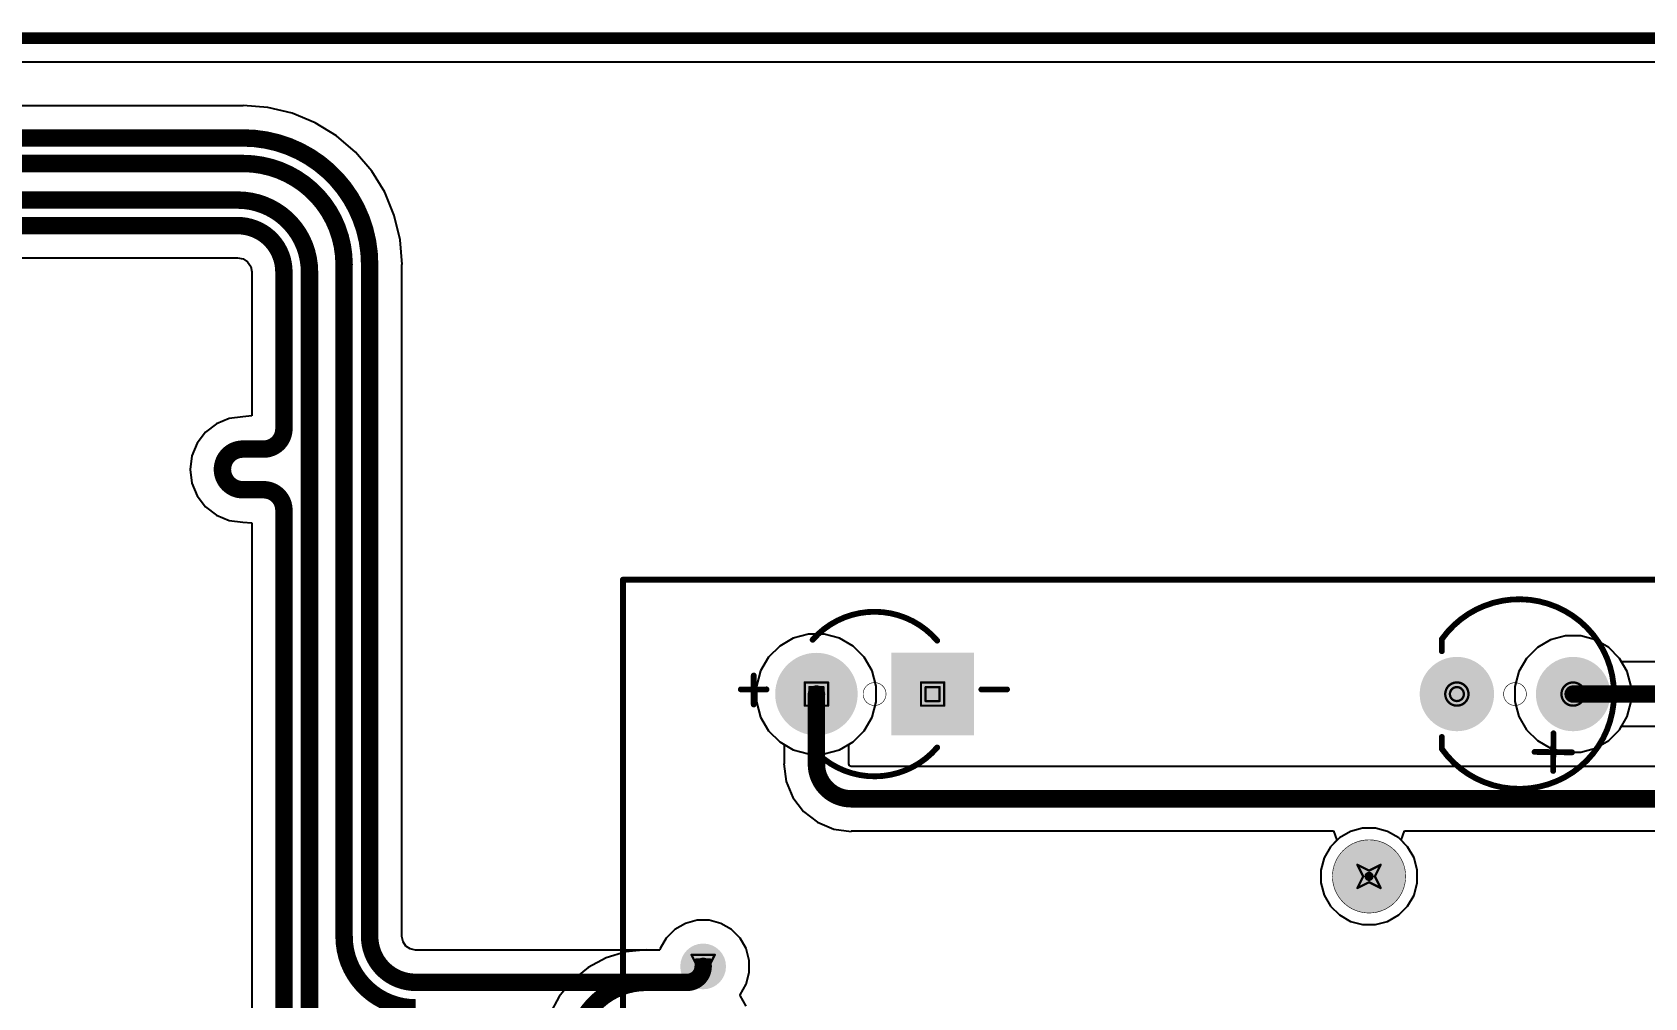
# Model space of a CAD drawing. Header units: inches. Extents: x 0 to 11.4, y 0 to 6.8.
# Drawn here: x 3.749 to 5.136, y 3.111 to 3.942 of the extents above; entities that cross this region are included whole.
import ezdxf

# ---------------------------------------------------------------- set-up
doc = ezdxf.new("R2010")
doc.units = ezdxf.units.IN
doc.header["$MEASUREMENT"] = 0
for name, color, linetype in [('Board Outline', 216, 'Continuous'), ('Bottom Layer', 5, 'Continuous'), ('Bottom Solder', 6, 'Continuous'), ('Dimension', 6, 'Continuous'), ('Drill Drawing', 1, 'Continuous'), ('Multi-Layer', 9, 'Continuous'), ('Pad Holes', 156, 'Continuous'), ('Top Layer', 1, 'Continuous'), ('Top Overlay', 2, 'Continuous'), ('Top Solder', 216, 'Continuous'), ('Via Holes', 16, 'Continuous')]:
    doc.layers.add(name, color=color, linetype=linetype)
doc.styles.add('Arial', font='', dxfattribs={"height": 0.2})
doc.styles.get('Arial').set_extended_font_data('Arial')

# ---------------------------------------------------------------- blocks, each defined once
blk = doc.blocks.new('TH_LED_Y______3MM_51')
at = {"layer": 'Bottom Layer'}
h = blk.add_hatch(color=5, dxfattribs=at)
edge = h.paths.add_edge_path()
edge.add_arc((-0.05, 0), 0.03, 0, 360)
h = blk.add_hatch(color=5, dxfattribs=at)
edge = h.paths.add_edge_path()
edge.add_arc((0.05, 0), 0.03, 0, 360)
at = {"layer": 'Bottom Solder'}
h = blk.add_hatch(color=6, dxfattribs=at)
edge = h.paths.add_edge_path()
edge.add_arc((-0.05, 0), 0.032, 0, 360)
h = blk.add_hatch(color=6, dxfattribs=at)
edge = h.paths.add_edge_path()
edge.add_arc((0.05, 0), 0.032, 0, 360)
at = {"layer": 'Multi-Layer'}
h = blk.add_hatch(color=9, dxfattribs=at)
edge = h.paths.add_edge_path()
edge.add_arc((-0.05, 0), 0.03, 0, 360)
h = blk.add_hatch(color=9, dxfattribs=at)
edge = h.paths.add_edge_path()
edge.add_arc((0.05, 0), 0.03, 0, 360)
at = {"layer": 'Pad Holes'}
h = blk.add_hatch(color=7, dxfattribs=at)
edge = h.paths.add_edge_path()
edge.add_arc((-0.05, 0), 0.0177, 0, 360)
h = blk.add_hatch(color=7, dxfattribs=at)
edge = h.paths.add_edge_path()
edge.add_arc((0.05, 0), 0.0177, 0, 360)
at = {"layer": 'Top Layer'}
h = blk.add_hatch(color=1, dxfattribs=at)
edge = h.paths.add_edge_path()
edge.add_arc((-0.05, 0), 0.03, 0, 360)
h = blk.add_hatch(color=1, dxfattribs=at)
edge = h.paths.add_edge_path()
edge.add_arc((0.05, 0), 0.03, 0, 360)
at = {"layer": 'Top Solder'}
h = blk.add_hatch(color=216, dxfattribs=at)
edge = h.paths.add_edge_path()
edge.add_arc((-0.05, 0), 0.032, 0, 360)
h = blk.add_hatch(color=216, dxfattribs=at)
edge = h.paths.add_edge_path()
edge.add_arc((0.05, 0), 0.032, 0, 360)
at = {"layer": 'Top Overlay', "const_width": 0.005}
blk.add_lwpolyline([(0.063, -0.0472, -3.140746), (0.063, 0.0472)], format="xyb", dxfattribs=at)
for points in [[(-0.0328, 0.0662), (-0.0332, 0.0338)], [(-0.0168, 0.0498), (-0.0492, 0.0502)], [(0.063, 0.0472), (0.063, 0.0369)], [(0.063, -0.0369), (0.063, -0.0472)]]:
    blk.add_lwpolyline(points, dxfattribs=at)
at = {"layer": 'Top Overlay', "const_width": 0.0025}
for points in [[(-0.0341, 0.0662, 1), (-0.0316, 0.0662, 1)], [(-0.0504, 0.0502, 1), (-0.0479, 0.0502, 1)], [(-0.0181, 0.0498, 1), (-0.0156, 0.0498, 1)], [(0.0617, 0.0472, 1), (0.0642, 0.0472, 1)], [(0.0617, 0.0472, 1), (0.0642, 0.0472, 1)], [(-0.0344, 0.0338, 1), (-0.0319, 0.0338, 1)], [(0.0617, 0.0369, 1), (0.0642, 0.0369, 1)], [(0.0617, -0.0369, 1), (0.0642, -0.0369, 1)], [(0.0617, -0.0472, 1), (0.0642, -0.0472, 1)], [(0.0617, -0.0472, 1), (0.0642, -0.0472, 1)]]:
    blk.add_lwpolyline(points, format="xyb", close=True, dxfattribs=at)
blk = doc.blocks.new('TH_LED_3____52')
at = {"layer": 'Bottom Layer'}
blk.add_hatch(color=5, dxfattribs=at).paths.add_polyline_path([(-0.0815, 0.0315), (-0.0185, 0.0315), (-0.0185, -0.0315), (-0.0815, -0.0315)])
h = blk.add_hatch(color=5, dxfattribs=at)
edge = h.paths.add_edge_path()
edge.add_arc((0.05, 0), 0.0315, 0, 360)
at = {"layer": 'Bottom Solder'}
blk.add_hatch(color=6, dxfattribs=at).paths.add_polyline_path([(-0.0855, 0.0355), (-0.0145, 0.0355), (-0.0145, -0.0355), (-0.0855, -0.0355)])
h = blk.add_hatch(color=6, dxfattribs=at)
edge = h.paths.add_edge_path()
edge.add_arc((0.05, 0), 0.0355, 0, 360)
at = {"layer": 'Multi-Layer'}
blk.add_hatch(color=9, dxfattribs=at).paths.add_polyline_path([(-0.0815, 0.0315), (-0.0185, 0.0315), (-0.0185, -0.0315), (-0.0815, -0.0315)])
h = blk.add_hatch(color=9, dxfattribs=at)
edge = h.paths.add_edge_path()
edge.add_arc((0.05, 0), 0.0315, 0, 360)
at = {"layer": 'Pad Holes'}
h = blk.add_hatch(color=7, dxfattribs=at)
edge = h.paths.add_edge_path()
edge.add_arc((-0.05, 0), 0.0177, 0, 360)
h = blk.add_hatch(color=7, dxfattribs=at)
edge = h.paths.add_edge_path()
edge.add_arc((0.05, 0), 0.0177, 0, 360)
at = {"layer": 'Top Layer'}
blk.add_hatch(color=1, dxfattribs=at).paths.add_polyline_path([(-0.0815, 0.0315), (-0.0185, 0.0315), (-0.0185, -0.0315), (-0.0815, -0.0315)])
h = blk.add_hatch(color=1, dxfattribs=at)
edge = h.paths.add_edge_path()
edge.add_arc((0.05, 0), 0.0315, 0, 360)
at = {"layer": 'Top Solder'}
blk.add_hatch(color=216, dxfattribs=at).paths.add_polyline_path([(-0.0855, 0.0355), (-0.0145, 0.0355), (-0.0145, -0.0355), (-0.0855, -0.0355)])
h = blk.add_hatch(color=216, dxfattribs=at)
edge = h.paths.add_edge_path()
edge.add_arc((0.05, 0), 0.0355, 0, 360)
at = {"layer": 'Top Overlay', "const_width": 0.005}
for points in [[(-0.0539, 0.046, -0.457336), (0.0533, 0.0467)], [(0.0533, -0.0467, -0.457336), (-0.0539, -0.046)]]:
    blk.add_lwpolyline(points, format="xyb", dxfattribs=at)
at = {"layer": 'Top Overlay', "const_width": 0.0025}
for points in [[(-0.0552, 0.046, 1), (-0.0527, 0.046, 1)], [(0.052, 0.0467, 1), (0.0545, 0.0467, 1)], [(0.1027, 0.009, 1), (0.1052, 0.009, 1)], [(-0.1153, -0.004, 1), (-0.1128, -0.004, 1)], [(-0.0932, -0.004, 1), (-0.0907, -0.004, 1)], [(0.0917, -0.004, 1), (0.0943, -0.004, 1)], [(0.1027, -0.016, 1), (0.1052, -0.016, 1)], [(0.1138, -0.004, 1), (0.1163, -0.004, 1)], [(-0.0552, -0.046, 1), (-0.0527, -0.046, 1)], [(0.052, -0.0467, 1), (0.0545, -0.0467, 1)]]:
    blk.add_lwpolyline(points, format="xyb", close=True, dxfattribs=at)
at = {"layer": 'Top Overlay', "const_width": 0.005}
for points in [[(0.104, 0.009), (0.104, -0.016)], [(-0.092, -0.004), (-0.114, -0.004)], [(0.115, -0.004), (0.093, -0.004)]]:
    blk.add_lwpolyline(points, dxfattribs=at)
blk = doc.blocks.new('NE8FBV_C5_LED_56')
at = {"layer": 'Bottom Layer'}
h = blk.add_hatch(color=5, dxfattribs=at)
edge = h.paths.add_edge_path()
edge.add_arc((-0.1128, -0.0535), 0.0257, 0, 360)
h = blk.add_hatch(color=5, dxfattribs=at)
edge = h.paths.add_edge_path()
edge.add_arc((-0.0128, -0.0535), 0.0257, 0, 360)
h = blk.add_hatch(color=5, dxfattribs=at)
edge = h.paths.add_edge_path()
edge.add_arc((0.0872, -0.0535), 0.0257, 0, 360)
h = blk.add_hatch(color=5, dxfattribs=at)
edge = h.paths.add_edge_path()
edge.add_arc((0.1872, -0.0535), 0.0257, 0, 360)
h = blk.add_hatch(color=5, dxfattribs=at)
edge = h.paths.add_edge_path()
edge.add_arc((-0.2878, -0.1035), 0.0354, 0, 360)
blk.add_hatch(color=5, dxfattribs=at).paths.add_polyline_path([(-0.1885, -0.1278), (-0.137, -0.1278), (-0.137, -0.1793), (-0.1885, -0.1793)])
h = blk.add_hatch(color=5, dxfattribs=at)
edge = h.paths.add_edge_path()
edge.add_arc((-0.0628, -0.1535), 0.0257, 0, 360)
h = blk.add_hatch(color=5, dxfattribs=at)
edge = h.paths.add_edge_path()
edge.add_arc((0.0372, -0.1535), 0.0257, 0, 360)
h = blk.add_hatch(color=5, dxfattribs=at)
edge = h.paths.add_edge_path()
edge.add_arc((0.1372, -0.1535), 0.0257, 0, 360)
at = {"layer": 'Bottom Solder'}
h = blk.add_hatch(color=6, dxfattribs=at)
edge = h.paths.add_edge_path()
edge.add_arc((0.1622, 0.2965), 0.004, 0, 360)
h = blk.add_hatch(color=6, dxfattribs=at)
edge = h.paths.add_edge_path()
edge.add_arc((-0.1128, -0.0535), 0.0297, 0, 360)
h = blk.add_hatch(color=6, dxfattribs=at)
edge = h.paths.add_edge_path()
edge.add_arc((-0.0128, -0.0535), 0.0297, 0, 360)
h = blk.add_hatch(color=6, dxfattribs=at)
edge = h.paths.add_edge_path()
edge.add_arc((0.0872, -0.0535), 0.0297, 0, 360)
h = blk.add_hatch(color=6, dxfattribs=at)
edge = h.paths.add_edge_path()
edge.add_arc((0.1872, -0.0535), 0.0297, 0, 360)
h = blk.add_hatch(color=6, dxfattribs=at)
edge = h.paths.add_edge_path()
edge.add_arc((-0.2878, -0.1035), 0.0394, 0, 360)
blk.add_hatch(color=6, dxfattribs=at).paths.add_polyline_path([(-0.1925, -0.1238), (-0.133, -0.1238), (-0.133, -0.1833), (-0.1925, -0.1833)])
h = blk.add_hatch(color=6, dxfattribs=at)
edge = h.paths.add_edge_path()
edge.add_arc((-0.0628, -0.1535), 0.0297, 0, 360)
h = blk.add_hatch(color=6, dxfattribs=at)
edge = h.paths.add_edge_path()
edge.add_arc((0.0372, -0.1535), 0.0297, 0, 360)
h = blk.add_hatch(color=6, dxfattribs=at)
edge = h.paths.add_edge_path()
edge.add_arc((0.1372, -0.1535), 0.0297, 0, 360)
h = blk.add_hatch(color=6, dxfattribs=at)
edge = h.paths.add_edge_path()
edge.add_arc((-0.0878, -0.4535), 0.004, 0, 360)
at = {"layer": 'Multi-Layer'}
h = blk.add_hatch(color=9, dxfattribs=at)
edge = h.paths.add_edge_path()
edge.add_arc((-0.1128, -0.0535), 0.0257, 0, 360)
h = blk.add_hatch(color=9, dxfattribs=at)
edge = h.paths.add_edge_path()
edge.add_arc((-0.0128, -0.0535), 0.0257, 0, 360)
h = blk.add_hatch(color=9, dxfattribs=at)
edge = h.paths.add_edge_path()
edge.add_arc((0.0872, -0.0535), 0.0257, 0, 360)
h = blk.add_hatch(color=9, dxfattribs=at)
edge = h.paths.add_edge_path()
edge.add_arc((0.1872, -0.0535), 0.0257, 0, 360)
h = blk.add_hatch(color=9, dxfattribs=at)
edge = h.paths.add_edge_path()
edge.add_arc((-0.2878, -0.1035), 0.0354, 0, 360)
blk.add_hatch(color=9, dxfattribs=at).paths.add_polyline_path([(-0.1885, -0.1278), (-0.137, -0.1278), (-0.137, -0.1793), (-0.1885, -0.1793)])
h = blk.add_hatch(color=9, dxfattribs=at)
edge = h.paths.add_edge_path()
edge.add_arc((-0.0628, -0.1535), 0.0257, 0, 360)
h = blk.add_hatch(color=9, dxfattribs=at)
edge = h.paths.add_edge_path()
edge.add_arc((0.0372, -0.1535), 0.0257, 0, 360)
h = blk.add_hatch(color=9, dxfattribs=at)
edge = h.paths.add_edge_path()
edge.add_arc((0.1372, -0.1535), 0.0257, 0, 360)
at = {"layer": 'Pad Holes'}
h = blk.add_hatch(color=7, dxfattribs=at)
edge = h.paths.add_edge_path()
edge.add_arc((0.1622, 0.2965), 0.0315, 0, 360)
h = blk.add_hatch(color=7, dxfattribs=at)
edge = h.paths.add_edge_path()
edge.add_arc((-0.1128, -0.0535), 0.0157, 0, 360)
h = blk.add_hatch(color=7, dxfattribs=at)
edge = h.paths.add_edge_path()
edge.add_arc((-0.0128, -0.0535), 0.0157, 0, 360)
h = blk.add_hatch(color=7, dxfattribs=at)
edge = h.paths.add_edge_path()
edge.add_arc((0.0872, -0.0535), 0.0157, 0, 360)
h = blk.add_hatch(color=7, dxfattribs=at)
edge = h.paths.add_edge_path()
edge.add_arc((0.1872, -0.0535), 0.0157, 0, 360)
h = blk.add_hatch(color=7, dxfattribs=at)
edge = h.paths.add_edge_path()
edge.add_arc((-0.2878, -0.1035), 0.0236, 0, 360)
h = blk.add_hatch(color=7, dxfattribs=at)
edge = h.paths.add_edge_path()
edge.add_arc((-0.1628, -0.1535), 0.0157, 0, 360)
h = blk.add_hatch(color=7, dxfattribs=at)
edge = h.paths.add_edge_path()
edge.add_arc((-0.0628, -0.1535), 0.0157, 0, 360)
h = blk.add_hatch(color=7, dxfattribs=at)
edge = h.paths.add_edge_path()
edge.add_arc((0.0372, -0.1535), 0.0157, 0, 360)
h = blk.add_hatch(color=7, dxfattribs=at)
edge = h.paths.add_edge_path()
edge.add_arc((0.1372, -0.1535), 0.0157, 0, 360)
h = blk.add_hatch(color=7, dxfattribs=at)
edge = h.paths.add_edge_path()
edge.add_arc((-0.0878, -0.4535), 0.0315, 0, 360)
at = {"layer": 'Top Layer'}
h = blk.add_hatch(color=1, dxfattribs=at)
edge = h.paths.add_edge_path()
edge.add_arc((-0.1128, -0.0535), 0.0257, 0, 360)
h = blk.add_hatch(color=1, dxfattribs=at)
edge = h.paths.add_edge_path()
edge.add_arc((-0.0128, -0.0535), 0.0257, 0, 360)
h = blk.add_hatch(color=1, dxfattribs=at)
edge = h.paths.add_edge_path()
edge.add_arc((0.0872, -0.0535), 0.0257, 0, 360)
h = blk.add_hatch(color=1, dxfattribs=at)
edge = h.paths.add_edge_path()
edge.add_arc((0.1872, -0.0535), 0.0257, 0, 360)
h = blk.add_hatch(color=1, dxfattribs=at)
edge = h.paths.add_edge_path()
edge.add_arc((-0.2878, -0.1035), 0.0354, 0, 360)
blk.add_hatch(color=1, dxfattribs=at).paths.add_polyline_path([(-0.1885, -0.1278), (-0.137, -0.1278), (-0.137, -0.1793), (-0.1885, -0.1793)])
h = blk.add_hatch(color=1, dxfattribs=at)
edge = h.paths.add_edge_path()
edge.add_arc((-0.0628, -0.1535), 0.0257, 0, 360)
h = blk.add_hatch(color=1, dxfattribs=at)
edge = h.paths.add_edge_path()
edge.add_arc((0.0372, -0.1535), 0.0257, 0, 360)
h = blk.add_hatch(color=1, dxfattribs=at)
edge = h.paths.add_edge_path()
edge.add_arc((0.1372, -0.1535), 0.0257, 0, 360)
at = {"layer": 'Top Solder'}
h = blk.add_hatch(color=216, dxfattribs=at)
edge = h.paths.add_edge_path()
edge.add_arc((0.1622, 0.2965), 0.004, 0, 360)
h = blk.add_hatch(color=216, dxfattribs=at)
edge = h.paths.add_edge_path()
edge.add_arc((-0.1128, -0.0535), 0.0297, 0, 360)
h = blk.add_hatch(color=216, dxfattribs=at)
edge = h.paths.add_edge_path()
edge.add_arc((-0.0128, -0.0535), 0.0297, 0, 360)
h = blk.add_hatch(color=216, dxfattribs=at)
edge = h.paths.add_edge_path()
edge.add_arc((0.0872, -0.0535), 0.0297, 0, 360)
h = blk.add_hatch(color=216, dxfattribs=at)
edge = h.paths.add_edge_path()
edge.add_arc((0.1872, -0.0535), 0.0297, 0, 360)
h = blk.add_hatch(color=216, dxfattribs=at)
edge = h.paths.add_edge_path()
edge.add_arc((-0.2878, -0.1035), 0.0394, 0, 360)
blk.add_hatch(color=216, dxfattribs=at).paths.add_polyline_path([(-0.1925, -0.1238), (-0.133, -0.1238), (-0.133, -0.1833), (-0.1925, -0.1833)])
h = blk.add_hatch(color=216, dxfattribs=at)
edge = h.paths.add_edge_path()
edge.add_arc((-0.0628, -0.1535), 0.0297, 0, 360)
h = blk.add_hatch(color=216, dxfattribs=at)
edge = h.paths.add_edge_path()
edge.add_arc((0.0372, -0.1535), 0.0297, 0, 360)
h = blk.add_hatch(color=216, dxfattribs=at)
edge = h.paths.add_edge_path()
edge.add_arc((0.1372, -0.1535), 0.0297, 0, 360)
h = blk.add_hatch(color=216, dxfattribs=at)
edge = h.paths.add_edge_path()
edge.add_arc((-0.0878, -0.4535), 0.004, 0, 360)
at = {"layer": 'Top Overlay', "const_width": 0.005}
for points in [[(-0.4799, 0.552), (0.5083, 0.552)], [(-0.4799, -0.6547), (-0.4799, 0.552)], [(0.5083, -0.6547), (0.5083, 0.552)], [(-0.4799, -0.6547), (0.5083, -0.6547)]]:
    blk.add_lwpolyline(points, dxfattribs=at)
at = {"layer": 'Top Overlay', "const_width": 0.0025}
for points in [[(-0.4812, 0.552, 1), (-0.4787, 0.552, 1)], [(-0.4812, 0.552, 1), (-0.4787, 0.552, 1)], [(0.507, 0.552, 1), (0.5095, 0.552, 1)], [(0.507, 0.552, 1), (0.5095, 0.552, 1)], [(-0.4812, -0.6547, 1), (-0.4787, -0.6547, 1)], [(-0.4812, -0.6547, 1), (-0.4787, -0.6547, 1)], [(0.507, -0.6547, 1), (0.5095, -0.6547, 1)], [(0.507, -0.6547, 1), (0.5095, -0.6547, 1)]]:
    blk.add_lwpolyline(points, format="xyb", close=True, dxfattribs=at)
at = {"layer": 'Top Overlay', "style": 'Arial'}
blk.add_text('1', height=0.06, dxfattribs=at).set_placement((-0.1768, -0.2338))

msp = doc.modelspace()

# ---------------------------------------------------------------- hatches: boundary and pattern name
at = {"layer": 'Bottom Layer'}
h = msp.add_hatch(color=5, dxfattribs=at)
edge = h.paths.add_edge_path()
edge.add_arc((4.3261, 3.1377), 0.0197, 0, 360)
at = {"layer": 'Top Layer'}
h = msp.add_hatch(color=1, dxfattribs=at)
edge = h.paths.add_edge_path()
edge.add_arc((4.3261, 3.1377), 0.0197, 0, 360)
at = {"layer": 'Via Holes'}
h = msp.add_hatch(color=7, dxfattribs=at)
edge = h.paths.add_edge_path()
edge.add_arc((4.3261, 3.1377), 0.0118, 0, 360)

# ---------------------------------------------------------------- linework, layer by layer
at = {"layer": 'Board Outline', "const_width": 0.01}
msp.add_lwpolyline([(0, 3.937), (5.7193, 3.937)], dxfattribs=at)
at = {"layer": 'Bottom Layer'}
for p, q in [((0.0204, 3.9166), (5.6989, 3.9166)), ((4.4037, 3.4202), (4.392, 3.4135)), ((4.4168, 3.4237), (4.4037, 3.4202)), ((4.4304, 3.4237), (4.4168, 3.4237)), ((4.4435, 3.4202), (4.4304, 3.4237)), ((4.4552, 3.4135), (4.4435, 3.4202)), ((5.0555, 3.4188), (5.0441, 3.4123)), ((5.0682, 3.4222), (5.0555, 3.4188)), ((5.0814, 3.4222), (5.0682, 3.4222)), ((5.0941, 3.4188), (5.0814, 3.4222)), ((5.1055, 3.4123), (5.0941, 3.4188)), ((4.3824, 3.4039), (4.3756, 3.3921)), ((4.392, 3.4135), (4.3824, 3.4039)), ((4.4648, 3.4039), (4.4552, 3.4135)), ((4.4716, 3.3921), (4.4648, 3.4039)), ((5.0348, 3.4029), (5.0282, 3.3915)), ((5.0441, 3.4123), (5.0348, 3.4029)), ((5.1148, 3.4029), (5.1055, 3.4123)), ((5.1214, 3.3915), (5.1148, 3.4029)), ((4.3756, 3.3921), (4.3721, 3.379)), ((4.4751, 3.379), (4.4716, 3.3921)), ((5.0282, 3.3915), (5.0248, 3.3788)), ((5.1248, 3.3788), (5.1214, 3.3915)), ((4.3721, 3.379), (4.3721, 3.3655)), ((4.4751, 3.3655), (4.4751, 3.379)), ((5.0248, 3.3788), (5.0248, 3.3657)), ((5.1248, 3.3657), (5.1248, 3.3788)), ((4.3721, 3.3655), (4.3756, 3.3524)), ((4.4716, 3.3524), (4.4751, 3.3655)), ((5.0248, 3.3657), (5.0282, 3.3529)), ((5.1214, 3.3529), (5.1248, 3.3657)), ((4.3756, 3.3524), (4.3824, 3.3406)), ((4.4648, 3.3406), (4.4716, 3.3524)), ((5.0282, 3.3529), (5.0348, 3.3415)), ((5.1148, 3.3415), (5.1214, 3.3529)), ((4.3824, 3.3406), (4.392, 3.331)), ((4.392, 3.331), (4.4037, 3.3243)), ((4.4435, 3.3243), (4.4552, 3.331)), ((4.4552, 3.331), (4.4648, 3.3406)), ((5.0348, 3.3415), (5.0441, 3.3322)), ((5.0441, 3.3322), (5.0555, 3.3257)), ((5.0941, 3.3257), (5.1055, 3.3322)), ((5.1055, 3.3322), (5.1148, 3.3415)), ((4.4037, 3.3243), (4.4168, 3.3207)), ((4.4168, 3.3207), (4.4304, 3.3207)), ((4.4304, 3.3207), (4.4435, 3.3243)), ((5.0555, 3.3257), (5.0682, 3.3222)), ((5.0682, 3.3222), (5.0814, 3.3222)), ((5.0814, 3.3222), (5.0941, 3.3257)), ((4.8737, 3.2484), (4.866, 3.2406)), ((4.8832, 3.2538), (4.8737, 3.2484)), ((4.8937, 3.2567), (4.8832, 3.2538)), ((4.9047, 3.2567), (4.8937, 3.2567)), ((4.9152, 3.2538), (4.9047, 3.2567)), ((4.9247, 3.2484), (4.9152, 3.2538)), ((4.9324, 3.2406), (4.9247, 3.2484)), ((4.866, 3.2406), (4.8605, 3.2312)), ((4.9379, 3.2312), (4.9324, 3.2406)), ((4.8605, 3.2312), (4.8577, 3.2206)), ((4.8577, 3.2206), (4.8577, 3.2097)), ((4.9407, 3.2206), (4.9379, 3.2312)), ((4.9407, 3.2097), (4.9407, 3.2206)), ((4.8577, 3.2097), (4.8605, 3.1991)), ((4.9379, 3.1991), (4.9407, 3.2097)), ((4.8605, 3.1991), (4.866, 3.1897)), ((4.9324, 3.1897), (4.9379, 3.1991)), ((4.866, 3.1897), (4.8737, 3.182)), ((4.8737, 3.182), (4.8832, 3.1765)), ((4.9152, 3.1765), (4.9247, 3.182)), ((4.9247, 3.182), (4.9324, 3.1897)), ((4.3017, 3.1694), (4.2943, 3.1621)), ((4.3108, 3.1747), (4.3017, 3.1694)), ((4.3209, 3.1774), (4.3108, 3.1747)), ((4.3313, 3.1774), (4.3209, 3.1774)), ((4.3414, 3.1747), (4.3313, 3.1774)), ((4.3505, 3.1694), (4.3414, 3.1747)), ((4.3579, 3.1621), (4.3505, 3.1694)), ((4.8832, 3.1765), (4.8937, 3.1737)), ((4.8937, 3.1737), (4.9047, 3.1737)), ((4.9047, 3.1737), (4.9152, 3.1765)), ((4.2771, 3.1519), (4.2595, 3.1502)), ((4.2771, 3.1517), (4.2771, 3.1519)), ((4.2888, 3.1517), (4.2771, 3.1517)), ((4.2891, 3.153), (4.2888, 3.1517)), ((4.2943, 3.1621), (4.2891, 3.153)), ((4.3631, 3.153), (4.3579, 3.1621)), ((4.3658, 3.1429), (4.3631, 3.153)), ((4.2271, 3.1368), (4.2135, 3.1256)), ((4.2427, 3.1451), (4.2271, 3.1368)), ((4.2595, 3.1502), (4.2427, 3.1451)), ((4.3658, 3.1325), (4.3658, 3.1429)), ((4.2135, 3.1256), (4.2023, 3.1119)), ((4.3631, 3.1224), (4.3658, 3.1325)), ((4.2023, 3.1119), (4.1939, 3.0964)), ((4.3575, 3.113), (4.3579, 3.1133)), ((4.3579, 3.1127), (4.3575, 3.113)), ((4.3579, 3.1133), (4.3631, 3.1224)), ((4.3631, 3.1036), (4.3579, 3.1127))]:
    msp.add_line(p, q, dxfattribs=at)
at = {"layer": 'Bottom Layer', "const_width": 0.015}
for points in [[(4.3261, 3.1377, -0.414214), (4.3124, 3.124)], [(4.215, 3.0619, -0.414214), (4.2771, 3.124)]]:
    msp.add_lwpolyline(points, format="xyb", dxfattribs=at)
at = {"layer": 'Bottom Layer', "const_width": 0.0075}
for points in [[(4.3224, 3.1377, 1), (4.3299, 3.1377, 1)], [(4.2734, 3.124, 1), (4.2809, 3.124, 1)], [(4.2734, 3.124, 1), (4.2809, 3.124, 1)], [(4.3087, 3.124, 1), (4.3162, 3.124, 1)], [(4.3087, 3.124, 1), (4.3162, 3.124, 1)]]:
    msp.add_lwpolyline(points, format="xyb", close=True, dxfattribs=at)
at = {"layer": 'Bottom Layer', "const_width": 0.015}
msp.add_lwpolyline([(4.2771, 3.124), (4.3124, 3.124)], dxfattribs=at)
at = {"layer": 'Dimension', "const_width": 0.0005}
msp.add_lwpolyline([(0, 3.937), (5.7193, 3.937)], dxfattribs=at)
at = {"layer": 'Dimension'}
for points, const_width in [([(4.4835, 3.3722, 1), (4.4638, 3.3722, 1)], 0.0005), ([(4.4637, 3.3722, 1), (4.4639, 3.3722, 1)], 0.00025), ([(4.4833, 3.3722, 1), (4.4836, 3.3722, 1)], 0.00025), ([(5.0346, 3.3722, 1), (5.015, 3.3722, 1)], 0.0005), ([(5.0148, 3.3722, 1), (5.0151, 3.3722, 1)], 0.00025), ([(5.0345, 3.3722, 1), (5.0348, 3.3722, 1)], 0.00025), ([(4.9307, 3.2152, 1), (4.8677, 3.2152, 1)], 0.0005), ([(4.8676, 3.2152, 1), (4.8678, 3.2152, 1)], 0.00025), ([(4.9306, 3.2152, 1), (4.9308, 3.2152, 1)], 0.00025)]:
    msp.add_lwpolyline(points, format="xyb", close=True, dxfattribs=dict(at, const_width=const_width))
at = {"layer": 'Drill Drawing', "const_width": 0.002}
for points in [[(4.4136, 3.3822), (4.4336, 3.3822)], [(4.4136, 3.3622), (4.4136, 3.3822)], [(4.4176, 3.3782), (4.4296, 3.3782)], [(4.4176, 3.3662), (4.4176, 3.3782)], [(4.4296, 3.3662), (4.4296, 3.3782)], [(4.4336, 3.3622), (4.4336, 3.3822)], [(4.5136, 3.3822), (4.5336, 3.3822)], [(4.5136, 3.3622), (4.5136, 3.3822)], [(4.5176, 3.3782), (4.5296, 3.3782)], [(4.5176, 3.3662), (4.5176, 3.3782)], [(4.5296, 3.3662), (4.5296, 3.3782)], [(4.5336, 3.3622), (4.5336, 3.3822)], [(4.4136, 3.3622), (4.4336, 3.3622)], [(4.4176, 3.3662), (4.4296, 3.3662)], [(4.5136, 3.3622), (4.5336, 3.3622)], [(4.5176, 3.3662), (4.5296, 3.3662)], [(4.8892, 3.2252), (4.8992, 3.2202)], [(4.8892, 3.2252), (4.8942, 3.2152)], [(4.8992, 3.2202), (4.9092, 3.2252)], [(4.9042, 3.2152), (4.9092, 3.2252)], [(4.8892, 3.2052), (4.8942, 3.2152)], [(4.8892, 3.2052), (4.8992, 3.2102)], [(4.8992, 3.2102), (4.9092, 3.2052)], [(4.9042, 3.2152), (4.9092, 3.2052)], [(4.3161, 3.1477), (4.3361, 3.1477)], [(4.3161, 3.1477), (4.3261, 3.1277)], [(4.3201, 3.1437), (4.3321, 3.1437)], [(4.3201, 3.1437), (4.3261, 3.1317)], [(4.3261, 3.1277), (4.3361, 3.1477)], [(4.3261, 3.1317), (4.3321, 3.1437)]]:
    msp.add_lwpolyline(points, dxfattribs=at)
at = {"layer": 'Drill Drawing'}
for points, const_width in [([(4.4131, 3.3822, 1), (4.4141, 3.3822, 1)], 0.001), ([(4.4131, 3.3822, 1), (4.4141, 3.3822, 1)], 0.001), ([(4.4171, 3.3782, 1), (4.4181, 3.3782, 1)], 0.001), ([(4.4171, 3.3782, 1), (4.4181, 3.3782, 1)], 0.001), ([(4.4291, 3.3782, 1), (4.4301, 3.3782, 1)], 0.001), ([(4.4291, 3.3782, 1), (4.4301, 3.3782, 1)], 0.001), ([(4.4331, 3.3822, 1), (4.4341, 3.3822, 1)], 0.001), ([(4.4331, 3.3822, 1), (4.4341, 3.3822, 1)], 0.001), ([(4.5131, 3.3822, 1), (4.5141, 3.3822, 1)], 0.001), ([(4.5131, 3.3822, 1), (4.5141, 3.3822, 1)], 0.001), ([(4.5171, 3.3782, 1), (4.5181, 3.3782, 1)], 0.001), ([(4.5171, 3.3782, 1), (4.5181, 3.3782, 1)], 0.001), ([(4.5291, 3.3782, 1), (4.5301, 3.3782, 1)], 0.001), ([(4.5291, 3.3782, 1), (4.5301, 3.3782, 1)], 0.001), ([(4.5331, 3.3822, 1), (4.5341, 3.3822, 1)], 0.001), ([(4.5331, 3.3822, 1), (4.5341, 3.3822, 1)], 0.001), ([(4.9848, 3.3722, 1), (4.9648, 3.3722, 1)], 0.002), ([(4.9643, 3.3722, 1), (4.9653, 3.3722, 1)], 0.001), ([(4.9808, 3.3722, 1), (4.9688, 3.3722, 1)], 0.002), ([(4.9683, 3.3722, 1), (4.9693, 3.3722, 1)], 0.001), ([(4.9803, 3.3722, 1), (4.9813, 3.3722, 1)], 0.001), ([(4.9843, 3.3722, 1), (4.9853, 3.3722, 1)], 0.001), ([(5.0848, 3.3722, 1), (5.0648, 3.3722, 1)], 0.002), ([(5.0643, 3.3722, 1), (5.0653, 3.3722, 1)], 0.001), ([(5.0808, 3.3722, 1), (5.0688, 3.3722, 1)], 0.002), ([(5.0683, 3.3722, 1), (5.0693, 3.3722, 1)], 0.001), ([(5.0803, 3.3722, 1), (5.0813, 3.3722, 1)], 0.001), ([(5.0843, 3.3722, 1), (5.0853, 3.3722, 1)], 0.001), ([(4.4131, 3.3622, 1), (4.4141, 3.3622, 1)], 0.001), ([(4.4131, 3.3622, 1), (4.4141, 3.3622, 1)], 0.001), ([(4.4171, 3.3662, 1), (4.4181, 3.3662, 1)], 0.001), ([(4.4171, 3.3662, 1), (4.4181, 3.3662, 1)], 0.001), ([(4.4291, 3.3662, 1), (4.4301, 3.3662, 1)], 0.001), ([(4.4291, 3.3662, 1), (4.4301, 3.3662, 1)], 0.001), ([(4.4331, 3.3622, 1), (4.4341, 3.3622, 1)], 0.001), ([(4.4331, 3.3622, 1), (4.4341, 3.3622, 1)], 0.001), ([(4.5131, 3.3622, 1), (4.5141, 3.3622, 1)], 0.001), ([(4.5131, 3.3622, 1), (4.5141, 3.3622, 1)], 0.001), ([(4.5171, 3.3662, 1), (4.5181, 3.3662, 1)], 0.001), ([(4.5171, 3.3662, 1), (4.5181, 3.3662, 1)], 0.001), ([(4.5291, 3.3662, 1), (4.5301, 3.3662, 1)], 0.001), ([(4.5291, 3.3662, 1), (4.5301, 3.3662, 1)], 0.001), ([(4.5331, 3.3622, 1), (4.5341, 3.3622, 1)], 0.001), ([(4.5331, 3.3622, 1), (4.5341, 3.3622, 1)], 0.001), ([(4.8887, 3.2252, 1), (4.8897, 3.2252, 1)], 0.001), ([(4.8887, 3.2252, 1), (4.8897, 3.2252, 1)], 0.001), ([(4.8987, 3.2202, 1), (4.8997, 3.2202, 1)], 0.001), ([(4.8987, 3.2202, 1), (4.8997, 3.2202, 1)], 0.001), ([(4.9087, 3.2252, 1), (4.9097, 3.2252, 1)], 0.001), ([(4.9087, 3.2252, 1), (4.9097, 3.2252, 1)], 0.001), ([(4.8887, 3.2052, 1), (4.8897, 3.2052, 1)], 0.001), ([(4.8887, 3.2052, 1), (4.8897, 3.2052, 1)], 0.001), ([(4.8937, 3.2152, 1), (4.8947, 3.2152, 1)], 0.001), ([(4.8937, 3.2152, 1), (4.8947, 3.2152, 1)], 0.001), ([(4.8987, 3.2102, 1), (4.8997, 3.2102, 1)], 0.001), ([(4.8987, 3.2102, 1), (4.8997, 3.2102, 1)], 0.001), ([(4.9037, 3.2152, 1), (4.9047, 3.2152, 1)], 0.001), ([(4.9037, 3.2152, 1), (4.9047, 3.2152, 1)], 0.001), ([(4.9087, 3.2052, 1), (4.9097, 3.2052, 1)], 0.001), ([(4.9087, 3.2052, 1), (4.9097, 3.2052, 1)], 0.001), ([(4.3156, 3.1477, 1), (4.3166, 3.1477, 1)], 0.001), ([(4.3156, 3.1477, 1), (4.3166, 3.1477, 1)], 0.001), ([(4.3196, 3.1437, 1), (4.3206, 3.1437, 1)], 0.001), ([(4.3196, 3.1437, 1), (4.3206, 3.1437, 1)], 0.001), ([(4.3316, 3.1437, 1), (4.3326, 3.1437, 1)], 0.001), ([(4.3316, 3.1437, 1), (4.3326, 3.1437, 1)], 0.001), ([(4.3356, 3.1477, 1), (4.3366, 3.1477, 1)], 0.001), ([(4.3356, 3.1477, 1), (4.3366, 3.1477, 1)], 0.001), ([(4.3256, 3.1317, 1), (4.3266, 3.1317, 1)], 0.001), ([(4.3256, 3.1317, 1), (4.3266, 3.1317, 1)], 0.001), ([(4.3256, 3.1277, 1), (4.3266, 3.1277, 1)], 0.001), ([(4.3256, 3.1277, 1), (4.3266, 3.1277, 1)], 0.001)]:
    msp.add_lwpolyline(points, format="xyb", close=True, dxfattribs=dict(at, const_width=const_width))
at = {"layer": 'Top Layer'}
for p, q in [((0.0204, 3.9166), (5.6989, 3.9166)), ((3.9301, 3.8787), (0.1061, 3.8787)), ((3.9515, 3.8772), (3.9301, 3.8789)), ((3.9301, 3.8789), (3.9301, 3.8787)), ((3.9724, 3.8722), (3.9515, 3.8772)), ((3.9923, 3.864), (3.9724, 3.8722)), ((4.0106, 3.8528), (3.9923, 3.864)), ((4.0269, 3.8388), (4.0106, 3.8528)), ((4.0409, 3.8225), (4.0269, 3.8388)), ((4.0521, 3.8042), (4.0409, 3.8225)), ((4.0603, 3.7843), (4.0521, 3.8042)), ((4.0653, 3.7634), (4.0603, 3.7843)), ((4.067, 3.742), (4.0653, 3.7634)), ((3.5779, 3.7478), (3.9255, 3.7478)), ((3.9255, 3.7478), (3.9255, 3.7478)), ((3.9255, 3.7478), (3.9301, 3.7469)), ((3.9301, 3.7469), (3.934, 3.7442)), ((3.934, 3.7442), (3.9367, 3.7403)), ((3.9367, 3.7403), (3.9376, 3.7357)), ((3.9376, 3.7357), (3.9376, 3.7357)), ((3.9376, 3.7357), (3.9376, 3.6431)), ((4.0668, 3.1635), (4.0668, 3.742)), ((4.0668, 3.742), (4.067, 3.742)), ((3.9376, 3.6431), (3.9376, 3.6117)), ((3.9182, 3.6094), (3.9072, 3.6049)), ((3.9299, 3.6109), (3.9182, 3.6094)), ((3.9376, 3.6117), (3.9299, 3.6109)), ((3.9299, 3.6109), (3.9299, 3.6109)), ((3.8978, 3.5977), (3.8906, 3.5883)), ((3.9072, 3.6049), (3.8978, 3.5977)), ((3.8906, 3.5883), (3.8861, 3.5773)), ((3.8861, 3.5773), (3.8845, 3.5656)), ((3.8845, 3.5656), (3.8861, 3.5538)), ((3.8861, 3.5538), (3.8906, 3.5429)), ((3.8906, 3.5429), (3.8978, 3.5335)), ((3.8978, 3.5335), (3.9072, 3.5263)), ((3.9072, 3.5263), (3.9182, 3.5217)), ((3.9182, 3.5217), (3.9299, 3.5202)), ((3.9299, 3.5202), (3.9299, 3.5202)), ((3.9299, 3.5202), (3.9376, 3.5195)), ((3.9376, 3.5195), (3.9376, 3.4817)), ((3.9376, 3.4817), (3.9376, 3.0993)), ((4.4037, 3.4202), (4.392, 3.4135)), ((4.4168, 3.4237), (4.4037, 3.4202)), ((4.4304, 3.4237), (4.4168, 3.4237)), ((4.4435, 3.4202), (4.4304, 3.4237)), ((4.4552, 3.4135), (4.4435, 3.4202)), ((5.0555, 3.4188), (5.0441, 3.4123)), ((5.0682, 3.4222), (5.0555, 3.4188)), ((5.0814, 3.4222), (5.0682, 3.4222)), ((5.0941, 3.4188), (5.0814, 3.4222)), ((5.1055, 3.4123), (5.0941, 3.4188)), ((4.3824, 3.4039), (4.3756, 3.3921)), ((4.392, 3.4135), (4.3824, 3.4039)), ((4.4648, 3.4039), (4.4552, 3.4135)), ((4.4716, 3.3921), (4.4648, 3.4039)), ((5.0348, 3.4029), (5.0282, 3.3915)), ((5.0441, 3.4123), (5.0348, 3.4029)), ((5.1148, 3.4029), (5.1055, 3.4123)), ((5.1165, 3.4), (5.1148, 3.4029)), ((4.3756, 3.3921), (4.3721, 3.379)), ((4.4751, 3.379), (4.4716, 3.3921)), ((5.0282, 3.3915), (5.0248, 3.3788)), ((5.1872, 3.4), (5.1165, 3.4)), ((4.3721, 3.379), (4.3721, 3.3655)), ((4.4751, 3.3655), (4.4751, 3.379)), ((5.0248, 3.3788), (5.0248, 3.3657)), ((4.3721, 3.3655), (4.3756, 3.3524)), ((4.4716, 3.3524), (4.4751, 3.3655)), ((5.0248, 3.3657), (5.0282, 3.3529)), ((4.3756, 3.3524), (4.3824, 3.3406)), ((4.4648, 3.3406), (4.4716, 3.3524)), ((5.0282, 3.3529), (5.0348, 3.3415)), ((5.1148, 3.3415), (5.1165, 3.3445)), ((5.1165, 3.3445), (5.1872, 3.3445)), ((4.3824, 3.3406), (4.392, 3.331)), ((4.392, 3.331), (4.3959, 3.3288)), ((4.4514, 3.3288), (4.4552, 3.331)), ((4.4552, 3.331), (4.4648, 3.3406)), ((5.0348, 3.3415), (5.0441, 3.3322)), ((5.0441, 3.3322), (5.0555, 3.3257)), ((5.0941, 3.3257), (5.1055, 3.3322)), ((5.1055, 3.3322), (5.1148, 3.3415)), ((4.3959, 3.3288), (4.3959, 3.312)), ((4.4514, 3.312), (4.4514, 3.3288)), ((5.0555, 3.3257), (5.0682, 3.3222)), ((5.0682, 3.3222), (5.0814, 3.3222)), ((5.0814, 3.3222), (5.0941, 3.3257)), ((4.3959, 3.312), (4.3956, 3.312)), ((4.3956, 3.312), (4.3976, 3.297)), ((4.4515, 3.312), (4.4514, 3.312)), ((4.4521, 3.3105), (4.4515, 3.312)), ((4.4536, 3.3098), (4.4521, 3.3105)), ((4.4536, 3.3097), (4.4536, 3.3098)), ((5.1671, 3.3097), (4.4536, 3.3097)), ((4.3976, 3.297), (4.4034, 3.283)), ((4.4034, 3.283), (4.4126, 3.271)), ((4.4126, 3.271), (4.4246, 3.2618)), ((4.4246, 3.2618), (4.4386, 3.256)), ((4.4386, 3.256), (4.4536, 3.254)), ((4.4536, 3.254), (4.4536, 3.2543)), ((4.4536, 3.2543), (4.8687, 3.2543)), ((4.8687, 3.2543), (4.8716, 3.2463)), ((4.9268, 3.2463), (4.9298, 3.2543)), ((4.9298, 3.2543), (5.1671, 3.2543)), ((4.866, 3.2406), (4.8605, 3.2312)), ((4.8716, 3.2463), (4.866, 3.2406)), ((4.9324, 3.2406), (4.9268, 3.2463)), ((4.9379, 3.2312), (4.9324, 3.2406)), ((4.8605, 3.2312), (4.8577, 3.2206)), ((4.8577, 3.2206), (4.8577, 3.2097)), ((4.9407, 3.2206), (4.9379, 3.2312)), ((4.9407, 3.2097), (4.9407, 3.2206)), ((4.8577, 3.2097), (4.8605, 3.1991)), ((4.9379, 3.1991), (4.9407, 3.2097)), ((4.8605, 3.1991), (4.866, 3.1897)), ((4.9324, 3.1897), (4.9379, 3.1991)), ((4.866, 3.1897), (4.8737, 3.182)), ((4.8737, 3.182), (4.8832, 3.1765)), ((4.9152, 3.1765), (4.9247, 3.182)), ((4.9247, 3.182), (4.9324, 3.1897)), ((4.3017, 3.1694), (4.2943, 3.1621)), ((4.3108, 3.1747), (4.3017, 3.1694)), ((4.3209, 3.1774), (4.3108, 3.1747)), ((4.3313, 3.1774), (4.3209, 3.1774)), ((4.3414, 3.1747), (4.3313, 3.1774)), ((4.3505, 3.1694), (4.3414, 3.1747)), ((4.3579, 3.1621), (4.3505, 3.1694)), ((4.8832, 3.1765), (4.8937, 3.1737)), ((4.8937, 3.1737), (4.9047, 3.1737)), ((4.9047, 3.1737), (4.9152, 3.1765)), ((4.0669, 3.1635), (4.0668, 3.1635)), ((4.0668, 3.1635), (4.0668, 3.1635)), ((4.0678, 3.159), (4.0669, 3.1635)), ((4.0703, 3.1552), (4.0678, 3.159)), ((4.0741, 3.1527), (4.0703, 3.1552)), ((4.0786, 3.1518), (4.0741, 3.1527)), ((4.0786, 3.1517), (4.0786, 3.1518)), ((4.2888, 3.1517), (4.0786, 3.1517)), ((4.2891, 3.153), (4.2888, 3.1517)), ((4.2943, 3.1621), (4.2891, 3.153)), ((4.3631, 3.153), (4.3579, 3.1621)), ((4.3658, 3.1429), (4.3631, 3.153)), ((4.3658, 3.1325), (4.3658, 3.1429)), ((4.3631, 3.1224), (4.3658, 3.1325)), ((4.3575, 3.113), (4.3579, 3.1133)), ((4.3579, 3.1127), (4.3575, 3.113)), ((4.3579, 3.1133), (4.3631, 3.1224)), ((4.3631, 3.1036), (4.3579, 3.1127))]:
    msp.add_line(p, q, dxfattribs=at)
at = {"layer": 'Top Layer', "const_width": 0.015}
for points in [[(0.1061, 3.851), (3.9301, 3.851)], [(0.3531, 3.829), (3.9301, 3.829)], [(0.7787, 3.7975), (3.9255, 3.7975)], [(0.7787, 3.7755), (3.9255, 3.7755)], [(4.0171, 3.1635), (4.0171, 3.742)], [(4.0391, 3.1635), (4.0391, 3.742)], [(3.9653, 3.6431), (3.9653, 3.7357)], [(3.9873, 3.0757), (3.9873, 3.7357)], [(3.9653, 3.6006), (3.9653, 3.6431)], [(3.9299, 3.5831), (3.9478, 3.5831)], [(3.9299, 3.5481), (3.9478, 3.5481)], [(3.9653, 3.4817), (3.9653, 3.5306)], [(3.9653, 3.0757), (3.9653, 3.4817)], [(4.4236, 3.312), (4.4236, 3.3722)], [(5.0748, 3.3722), (5.1872, 3.3722)], [(4.4536, 3.282), (5.1671, 3.282)], [(4.0786, 3.124), (4.3124, 3.124)]]:
    msp.add_lwpolyline(points, dxfattribs=at)
at = {"layer": 'Top Layer', "const_width": 0.0075}
for points in [[(3.9264, 3.851, 1), (3.9339, 3.851, 1)], [(3.9264, 3.851, 1), (3.9339, 3.851, 1)], [(3.9264, 3.829, 1), (3.9339, 3.829, 1)], [(3.9264, 3.829, 1), (3.9339, 3.829, 1)], [(3.9218, 3.7975, 1), (3.9293, 3.7975, 1)], [(3.9218, 3.7975, 1), (3.9293, 3.7975, 1)], [(3.9218, 3.7755, 1), (3.9293, 3.7755, 1)], [(3.9218, 3.7755, 1), (3.9293, 3.7755, 1)], [(4.0134, 3.742, 1), (4.0209, 3.742, 1)], [(4.0134, 3.742, 1), (4.0209, 3.742, 1)], [(4.0354, 3.742, 1), (4.0429, 3.742, 1)], [(4.0354, 3.742, 1), (4.0429, 3.742, 1)], [(3.9616, 3.7357, 1), (3.9691, 3.7357, 1)], [(3.9616, 3.7357, 1), (3.9691, 3.7357, 1)], [(3.9836, 3.7357, 1), (3.9911, 3.7357, 1)], [(3.9836, 3.7357, 1), (3.9911, 3.7357, 1)], [(3.9616, 3.6431, 1), (3.9691, 3.6431, 1)], [(3.9616, 3.6431, 1), (3.9691, 3.6431, 1)], [(3.9616, 3.6006, 1), (3.9691, 3.6006, 1)], [(3.9616, 3.6006, 1), (3.9691, 3.6006, 1)], [(3.9262, 3.5831, 1), (3.9337, 3.5831, 1)], [(3.9262, 3.5831, 1), (3.9337, 3.5831, 1)], [(3.9441, 3.5831, 1), (3.9516, 3.5831, 1)], [(3.9441, 3.5831, 1), (3.9516, 3.5831, 1)], [(3.9262, 3.5481, 1), (3.9337, 3.5481, 1)], [(3.9262, 3.5481, 1), (3.9337, 3.5481, 1)], [(3.9441, 3.5481, 1), (3.9516, 3.5481, 1)], [(3.9441, 3.5481, 1), (3.9516, 3.5481, 1)], [(3.9616, 3.5306, 1), (3.9691, 3.5306, 1)], [(3.9616, 3.5306, 1), (3.9691, 3.5306, 1)], [(3.9616, 3.4817, 1), (3.9691, 3.4817, 1)], [(3.9616, 3.4817, 1), (3.9691, 3.4817, 1)], [(4.4199, 3.3722, 1), (4.4274, 3.3722, 1)], [(5.0711, 3.3722, 1), (5.0786, 3.3722, 1)], [(4.4199, 3.312, 1), (4.4274, 3.312, 1)], [(4.4199, 3.312, 1), (4.4274, 3.312, 1)], [(4.4499, 3.282, 1), (4.4574, 3.282, 1)], [(4.4499, 3.282, 1), (4.4574, 3.282, 1)], [(4.0134, 3.1635, 1), (4.0209, 3.1635, 1)], [(4.0134, 3.1635, 1), (4.0209, 3.1635, 1)], [(4.0354, 3.1635, 1), (4.0429, 3.1635, 1)], [(4.0354, 3.1635, 1), (4.0429, 3.1635, 1)], [(4.3224, 3.1377, 1), (4.3299, 3.1377, 1)], [(4.0749, 3.124, 1), (4.0824, 3.124, 1)], [(4.0749, 3.124, 1), (4.0824, 3.124, 1)], [(4.3087, 3.124, 1), (4.3162, 3.124, 1)], [(4.3087, 3.124, 1), (4.3162, 3.124, 1)]]:
    msp.add_lwpolyline(points, format="xyb", close=True, dxfattribs=at)
at = {"layer": 'Top Layer', "const_width": 0.015}
for points in [[(3.9301, 3.851, -0.414214), (4.0391, 3.742)], [(3.9301, 3.829, -0.414214), (4.0171, 3.742)], [(3.9255, 3.7975, -0.414214), (3.9873, 3.7357)], [(3.9255, 3.7755, -0.414214), (3.9653, 3.7357)], [(3.9653, 3.6006, -0.414214), (3.9478, 3.5831)], [(3.9299, 3.5481, -1), (3.9299, 3.5831)], [(3.9478, 3.5481, -0.414214), (3.9653, 3.5306)], [(4.4536, 3.282, -0.414214), (4.4236, 3.312)], [(4.0786, 3.102, -0.414214), (4.0171, 3.1635)], [(4.0786, 3.124, -0.414214), (4.0391, 3.1635)], [(4.3261, 3.1377, -0.414214), (4.3124, 3.124)]]:
    msp.add_lwpolyline(points, format="xyb", dxfattribs=at)

# ---------------------------------------------------------------- block references
msp.add_blockref('NE8FBV_C5_LED_56', (4.737, 2.9187))
at = {"rotation": 180}
for name, p in [('TH_LED_Y______3MM_51', (5.0248, 3.3722)), ('TH_LED_3____52', (4.4736, 3.3722))]:
    msp.add_blockref(name, p, dxfattribs=at)

doc.saveas('drawing.dxf')
